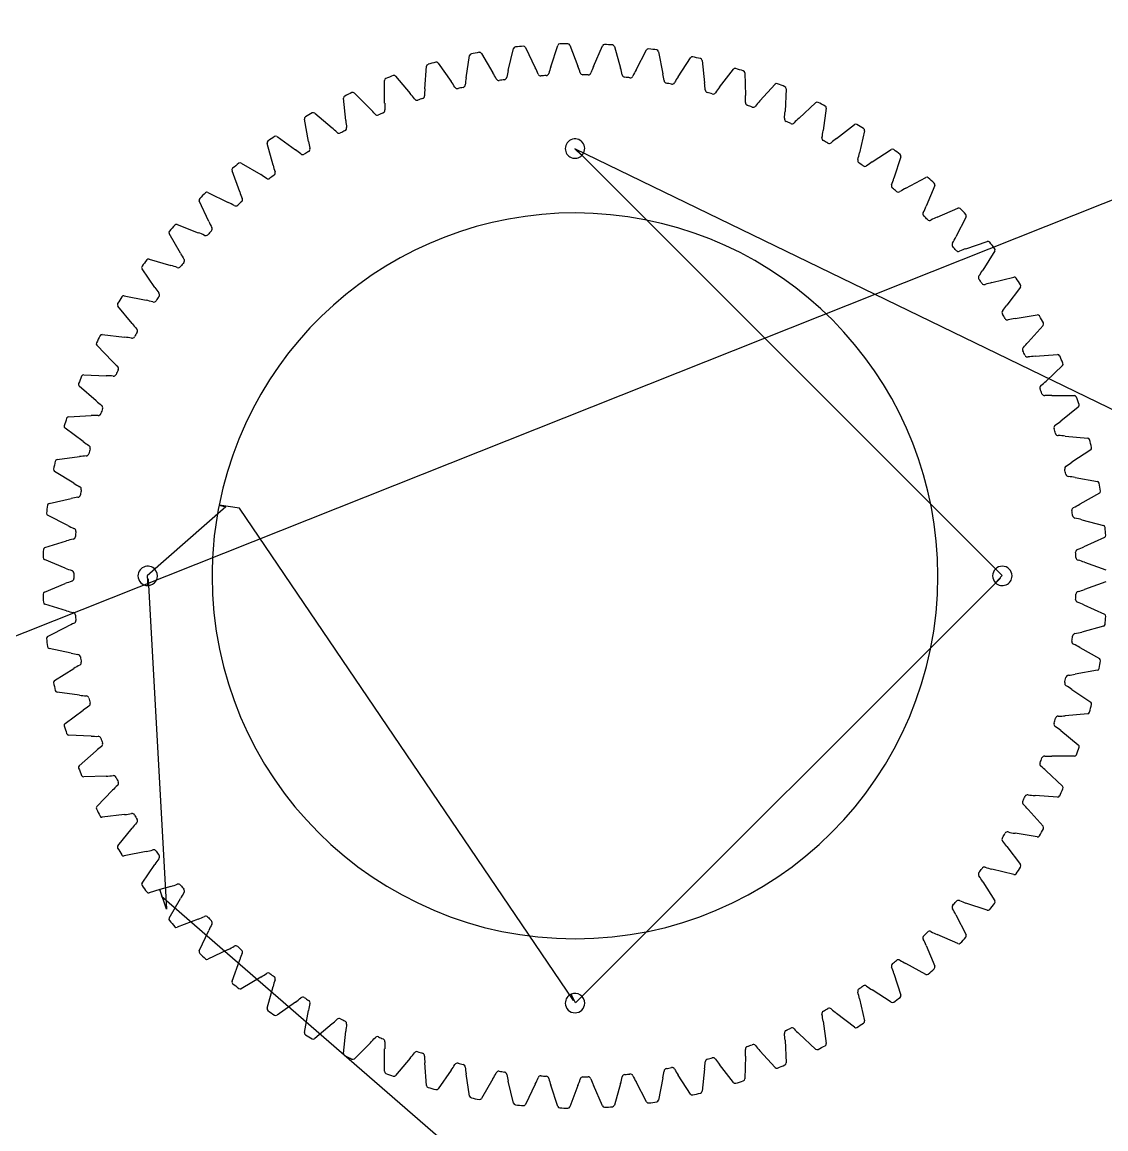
# Model space of a CAD drawing. Header units: inches. Extents: x 0.1 to 47.9, y 0.4 to 46.5.
# Drawn here: x 8 to 15.84, y 8.25 to 16.26 of the extents above; entities that cross this region are included whole.
import ezdxf

# ---------------------------------------------------------------- set-up
doc = ezdxf.new("R2010")
doc.units = ezdxf.units.IN
for name, color, linetype in [('10', 7, 'CONTINUOUS'), ('3', 7, 'CONTINUOUS'), ('9', 7, 'CONTINUOUS')]:
    doc.layers.add(name, color=color, linetype=linetype)

msp = doc.modelspace()

# ---------------------------------------------------------------- linework, layer by layer
at = {"layer": '10', "color": 10, "linetype": 'CONTINUOUS'}
for p, q in [((7.7479, 11.735), (20.0021, 16.606)), ((16.3462, 13.2307), (11.9979, 15.3383)), ((12.0159, 15.3277), (15.0883, 12.2521)), ((9.474, 12.7502), (8.9064, 12.2499)), ((11.9902, 9.1774), (9.5737, 12.7393)), ((8.9116, 12.2296), (9.0463, 9.8392)), ((15.0777, 12.2341), (12.0028, 9.1607)), ((9.0097, 9.9326), (11.9975, 7.3388))]:
    msp.add_line(p, q, dxfattribs=at)
at = {"layer": '3', "color": 3, "linetype": 'CONTINUOUS'}
for p, q in [((11.2129, 15.8519), (11.2378, 16.0133)), ((11.3233, 16.0296), (11.4059, 15.8887)), ((11.517, 15.9052), (11.5554, 16.0639)), ((11.6419, 16.073), (11.7125, 15.9257)), ((11.8246, 15.9327), (11.8761, 16.0877)), ((11.9631, 16.0895), (12.021, 15.9369)), ((12.1334, 15.9345), (12.1977, 16.0846)), ((12.2845, 16.0791), (12.3295, 15.9222)), ((12.4412, 15.9104), (12.5179, 16.0546)), ((12.6039, 16.0419), (12.6356, 15.8817)), ((10.9142, 15.7734), (10.9256, 15.9363)), ((11.0094, 15.9597), (11.1035, 15.8263)), ((12.746, 15.8607), (12.8344, 15.9979)), ((12.9191, 15.9781), (12.9373, 15.8158)), ((10.7024, 15.8638), (10.8074, 15.7387)), ((13.0455, 15.7856), (13.1451, 15.915)), ((13.2278, 15.8881), (13.2324, 15.7249)), ((10.6232, 15.6702), (10.6209, 15.8335)), ((13.3377, 15.6857), (13.4478, 15.8063)), ((13.5279, 15.7726), (13.5188, 15.6096)), ((10.3418, 15.543), (10.3259, 15.7055)), ((10.4046, 15.7426), (10.5196, 15.6267)), ((13.6205, 15.5617), (13.7403, 15.6727)), ((13.8173, 15.6324), (13.7946, 15.4707)), ((10.0721, 15.3927), (10.0426, 15.5533)), ((10.1179, 15.5968), (10.2423, 15.491)), ((13.8919, 15.4145), (14.0206, 15.5151)), ((14.094, 15.4685), (14.0578, 15.3092)), ((9.8159, 15.2204), (9.7731, 15.3779)), ((9.8445, 15.4276), (9.9772, 15.3325)), ((14.1501, 15.2451), (14.2867, 15.3345)), ((9.5862, 15.2361), (9.7264, 15.1524)), ((14.356, 15.2819), (14.3066, 15.1263)), ((9.575, 15.0272), (9.5191, 15.1806)), ((14.3931, 15.0547), (14.5368, 15.1324)), ((14.6014, 15.0742), (14.5392, 14.9232)), ((9.3447, 15.0236), (9.4915, 14.952)), ((9.3511, 14.8145), (9.2826, 14.9628)), ((14.6194, 14.8446), (14.7691, 14.91)), ((14.8286, 14.8466), (14.754, 14.7014)), ((9.122, 14.7917), (9.2742, 14.7326)), ((9.1458, 14.5839), (9.0651, 14.7259)), ((14.8274, 14.6163), (14.9819, 14.669)), ((15.036, 14.6008), (14.9494, 14.4623)), ((8.9194, 14.542), (9.076, 14.4958)), ((8.9605, 14.3369), (8.8683, 14.4716)), ((15.0155, 14.3714), (15.1739, 14.4109)), ((15.222, 14.3385), (15.1242, 14.2078)), ((8.7384, 14.2761), (8.8984, 14.2433)), ((8.7966, 14.0752), (8.6933, 14.2017)), ((15.1824, 14.1117), (15.3436, 14.1378)), ((15.3855, 14.0616), (15.2771, 13.9395)), ((8.5803, 13.9961), (8.7424, 13.9768)), ((8.6551, 13.8007), (8.5416, 13.9182)), ((15.327, 13.8388), (15.4898, 13.8514)), ((15.5252, 13.7719), (15.4069, 13.6593)), ((8.4462, 13.7038), (8.6094, 13.6981)), ((8.537, 13.5154), (8.4142, 13.623)), ((15.4483, 13.5549), (15.6116, 13.5537)), ((15.6402, 13.4716), (15.5129, 13.3693)), ((8.337, 13.4014), (8.5001, 13.4093)), ((8.4433, 13.2212), (8.3118, 13.3181)), ((15.5454, 13.2617), (15.708, 13.247)), ((15.7296, 13.1627), (15.5943, 13.0714)), ((8.2535, 13.0908), (8.4154, 13.1124)), ((8.3745, 12.9202), (8.2354, 13.0057)), ((15.6176, 12.9615), (15.7784, 12.9332)), ((8.1963, 12.7744), (8.3558, 12.8094)), ((15.7929, 12.8474), (15.6504, 12.7678)), ((8.3311, 12.6145), (8.1854, 12.6881)), ((15.6645, 12.6563), (15.8223, 12.6146)), ((8.1657, 12.4542), (8.3217, 12.5025)), ((15.8296, 12.5279), (15.6809, 12.4605)), ((8.3135, 12.3062), (8.1621, 12.3673)), ((15.6856, 12.3483), (15.8395, 12.2935)), ((8.1621, 12.1327), (8.3135, 12.1938)), ((15.8395, 12.2065), (15.6856, 12.1517)), ((8.3217, 11.9975), (8.1657, 12.0458)), ((15.6809, 12.0395), (15.8296, 11.9721)), ((8.1854, 11.8119), (8.3311, 11.8855)), ((15.8223, 11.8854), (15.6645, 11.8437)), ((8.3558, 11.6906), (8.1963, 11.7256)), ((15.6504, 11.7322), (15.7929, 11.6526)), ((8.2354, 11.4943), (8.3745, 11.5798)), ((15.7784, 11.5668), (15.6176, 11.5385)), ((8.4154, 11.3876), (8.2535, 11.4092)), ((15.5943, 11.4286), (15.7296, 11.3373)), ((8.3118, 11.1819), (8.4433, 11.2788)), ((15.708, 11.253), (15.5454, 11.2383)), ((15.5129, 11.1307), (15.6402, 11.0284)), ((8.5001, 11.0907), (8.337, 11.0986)), ((8.4142, 10.877), (8.537, 10.9846)), ((15.6116, 10.9463), (15.4483, 10.9451)), ((15.4069, 10.8407), (15.5252, 10.7281)), ((8.6094, 10.8019), (8.4462, 10.7962)), ((8.5416, 10.5818), (8.6551, 10.6993)), ((15.4898, 10.6486), (15.327, 10.6612)), ((8.7424, 10.5232), (8.5803, 10.5039)), ((15.2771, 10.5605), (15.3855, 10.4384)), ((8.6933, 10.2983), (8.7966, 10.4248)), ((15.3436, 10.3622), (15.1824, 10.3883)), ((8.8984, 10.2567), (8.7384, 10.2239)), ((15.1242, 10.2922), (15.222, 10.1615)), ((8.8683, 10.0284), (8.9605, 10.1631)), ((15.1739, 10.0891), (15.0155, 10.1286)), ((14.9494, 10.0377), (15.036, 9.8992)), ((8.9977, 9.9811), (8.9194, 9.958)), ((9.076, 10.0042), (8.9977, 9.9811)), ((9.0651, 9.7741), (9.1458, 9.9161)), ((14.9819, 9.831), (14.8274, 9.8837)), ((9.2742, 9.7674), (9.122, 9.7083)), ((14.754, 9.7986), (14.8286, 9.6534)), ((9.2826, 9.5372), (9.3511, 9.6855)), ((14.7691, 9.59), (14.6194, 9.6554)), ((9.4915, 9.548), (9.3447, 9.4764)), ((14.5392, 9.5768), (14.6014, 9.4258)), ((9.5191, 9.3194), (9.575, 9.4728)), ((14.3066, 9.3737), (14.356, 9.2181)), ((14.5368, 9.3676), (14.3931, 9.4453)), ((9.7264, 9.3476), (9.5862, 9.2639)), ((9.7731, 9.1221), (9.8159, 9.2796)), ((14.2867, 9.1655), (14.1501, 9.2549)), ((9.9772, 9.1675), (9.8445, 9.0724)), ((14.0578, 9.1908), (14.094, 9.0315)), ((10.0426, 8.9467), (10.0721, 9.1073)), ((14.0206, 8.9849), (13.8919, 9.0855)), ((10.2423, 9.009), (10.1179, 8.9032)), ((13.7946, 9.0293), (13.8173, 8.8676)), ((10.3259, 8.7945), (10.3418, 8.957)), ((13.5188, 8.8904), (13.5279, 8.7274)), ((13.7403, 8.8273), (13.6205, 8.9383)), ((10.5196, 8.8733), (10.4046, 8.7574)), ((10.6209, 8.6665), (10.6232, 8.8298)), ((13.4478, 8.6937), (13.3377, 8.8143)), ((10.8074, 8.7613), (10.7024, 8.6362)), ((10.9256, 8.5637), (10.9142, 8.7266)), ((13.2324, 8.7751), (13.2278, 8.6119)), ((11.1035, 8.6737), (11.0094, 8.5403)), ((11.2378, 8.4867), (11.2129, 8.6481)), ((12.9373, 8.6842), (12.9191, 8.5219)), ((13.1451, 8.585), (13.0455, 8.7144)), ((11.4059, 8.6113), (11.3233, 8.4704)), ((11.5554, 8.4361), (11.517, 8.5948)), ((11.7125, 8.5743), (11.6419, 8.427)), ((11.8761, 8.4123), (11.8246, 8.5673)), ((12.3295, 8.5778), (12.2845, 8.4209)), ((12.5179, 8.4454), (12.4412, 8.5896)), ((12.6356, 8.6183), (12.6039, 8.4581)), ((12.8344, 8.5021), (12.746, 8.6393)), ((12.021, 8.5631), (11.9631, 8.4105)), ((12.1977, 8.4154), (12.1334, 8.5655))]:
    msp.add_line(p, q, dxfattribs=at)
for centre, radius, start, end in [((11.891, 16.0827), 0.0157, 91.6288, 161.5991), ((12, 12.25), 3.85, 90.7712, 91.6288), ((11.9484, 16.0839), 0.0157, 20.8009, 90.7712), ((12.2121, 16.0784), 0.0157, 86.8288, 156.7991), ((12, 12.25), 3.85, 85.9712, 86.8288), ((11.2534, 16.0109), 0.0157, 101.2288, 171.1991), ((12, 12.25), 3.85, 100.3712, 101.2288), ((11.3097, 16.0216), 0.0157, 30.4009, 100.3712), ((11.5707, 16.0602), 0.0157, 96.4288, 166.3991), ((12, 12.25), 3.85, 95.5712, 96.4288), ((11.6278, 16.0662), 0.0157, 25.6009, 95.5712), ((12.2694, 16.0748), 0.0157, 16.0009, 85.9712), ((12.5317, 16.0472), 0.0157, 82.0288, 151.9991), ((12, 12.25), 3.85, 81.1712, 82.0288), ((12.5885, 16.0389), 0.0157, 11.2009, 81.1712), ((10.9413, 15.9352), 0.0157, 106.0288, 175.9991), ((12, 12.25), 3.85, 105.1712, 106.0288), ((10.9966, 15.9507), 0.0157, 35.2009, 105.1712), ((12.2077, 15.7913), 0.4084, 159.74237, 166.73594), ((11.6442, 15.7795), 0.4084, 15.66406, 22.65763), ((12.5033, 15.7615), 0.4084, 154.94237, 161.93594), ((12.8476, 15.9894), 0.0157, 77.2288, 147.1991), ((12, 12.25), 3.85, 76.3712, 77.2288), ((12.9035, 15.9763), 0.0157, 6.4009, 76.3712), ((12, 12.25), 3.85, 109.9712, 110.8288), ((10.6904, 15.8537), 0.0157, 40.0009, 109.9712), ((11.6142, 15.7764), 0.4084, 169.34237, 176.33594), ((11.0605, 15.6708), 0.4084, 25.26406, 32.25763), ((11.486, 15.8595), 0.0209, 278.10397, 351.53594), ((11.9107, 15.7963), 0.4084, 164.54237, 171.53594), ((11.3501, 15.7374), 0.4084, 20.46406, 27.45763), ((11.7523, 15.8875), 0.0209, 200.46406, 273.89603), ((12, 12.25), 3.625, 93.30397, 93.89603), ((11.7899, 15.8898), 0.0209, 273.30397, 346.73594), ((12.0575, 15.8954), 0.0209, 195.66406, 269.09603), ((12, 12.25), 3.625, 88.50397, 89.09603), ((12.0952, 15.8947), 0.0209, 268.50397, 341.93594), ((11.9407, 15.7969), 0.4084, 10.86406, 17.85763), ((12.3624, 15.8778), 0.0209, 190.86406, 264.29603), ((12, 12.25), 3.625, 83.70397, 84.29603), ((12.3998, 15.8739), 0.0209, 263.70397, 337.13594), ((12.7954, 15.7071), 0.4084, 150.14237, 157.13594), ((12.2378, 15.7895), 0.4084, 6.06406, 13.05763), ((13.0819, 15.6284), 0.4084, 145.34237, 152.33594), ((13.1575, 15.9054), 0.0157, 72.4288, 142.3991), ((12, 12.25), 3.85, 71.5712, 72.4288), ((13.2121, 15.8877), 0.0157, 1.6009, 71.5712), ((10.6366, 15.8337), 0.0157, 110.8288, 180.7991), ((11.3205, 15.7317), 0.4084, 174.14237, 181.13594), ((10.7776, 15.5802), 0.4084, 30.06406, 37.05763), ((11.1491, 15.7952), 0.0209, 210.06406, 283.49603), ((12, 12.25), 3.625, 102.90397, 103.49603), ((11.1858, 15.8038), 0.0209, 282.90397, 356.33594), ((11.4488, 15.854), 0.0209, 205.26406, 278.69603), ((12, 12.25), 3.625, 98.10397, 98.69603), ((12.6647, 15.8348), 0.0209, 186.06406, 259.49603), ((12, 12.25), 3.625, 78.90397, 79.49603), ((12.7017, 15.8277), 0.0209, 258.90397, 332.33594), ((12.5331, 15.7571), 0.4084, 1.26406, 8.25763), ((13.3608, 15.526), 0.4084, 140.54237, 147.53594), ((13.4594, 15.7957), 0.0157, 67.6288, 137.5991), ((12, 12.25), 3.85, 66.7712, 67.6288), ((13.5123, 15.7735), 0.0157, 356.8009, 66.7712), ((10.3415, 15.7071), 0.0157, 115.6288, 185.5991), ((12, 12.25), 3.85, 114.7712, 115.6288), ((10.3934, 15.7315), 0.0157, 44.8009, 114.7712), ((10.5032, 15.4662), 0.4084, 34.86406, 41.85763), ((10.8555, 15.7116), 0.0209, 214.86406, 288.29603), ((12, 12.25), 3.625, 107.70397, 108.29603), ((10.8913, 15.7232), 0.0209, 287.70397, 1.13594), ((12.9623, 15.7666), 0.0209, 181.26406, 254.69603), ((12, 12.25), 3.625, 74.10397, 74.69603), ((12.9986, 15.7565), 0.0209, 254.10397, 327.53594), ((12.8247, 15.7002), 0.4084, 356.46406, 3.45763), ((10.2393, 15.3297), 0.4084, 39.66406, 46.65763), ((10.6045, 15.6183), 0.0209, 292.50397, 5.93594), ((11.0316, 15.6627), 0.4084, 178.94237, 185.93594), ((13.2532, 15.6738), 0.0209, 176.46406, 249.89603), ((12, 12.25), 3.625, 69.30397, 69.89603), ((13.2885, 15.6606), 0.0209, 249.30397, 322.73594), ((13.6302, 15.4007), 0.4084, 135.74237, 142.73594), ((13.7509, 15.6612), 0.0157, 62.8288, 132.7991), ((12, 12.25), 3.85, 61.9712, 62.8288), ((13.8018, 15.6346), 0.0157, 352.0009, 61.9712), ((10.0581, 15.5562), 0.0157, 120.4288, 190.3991), ((12, 12.25), 3.85, 119.5712, 120.4288), ((10.1078, 15.5848), 0.0157, 49.6009, 119.5712), ((10.7494, 15.5697), 0.4084, 183.74237, 190.73594), ((10.5698, 15.6037), 0.0209, 219.66406, 293.09603), ((12, 12.25), 3.625, 112.50397, 113.09603), ((13.5353, 15.5569), 0.0209, 171.66406, 245.09603), ((13.1105, 15.6191), 0.4084, 351.66406, 358.65763), ((12, 12.25), 3.625, 64.50397, 65.09603), ((13.8881, 15.2532), 0.4084, 130.94237, 137.93594), ((9.9878, 15.1715), 0.4084, 44.46406, 51.45763), ((10.2942, 15.4722), 0.0209, 224.46406, 297.89603), ((12, 12.25), 3.625, 117.30397, 117.89603), ((10.3276, 15.4897), 0.0209, 297.30397, 10.73594), ((13.5694, 15.5408), 0.0209, 244.50397, 317.93594), ((13.3885, 15.5144), 0.4084, 346.86406, 353.85763), ((14.0302, 15.5027), 0.0157, 58.0288, 127.9991), ((12, 12.25), 3.85, 57.1712, 58.0288), ((14.0787, 15.4719), 0.0157, 347.2009, 57.1712), ((9.7882, 15.3821), 0.0157, 125.2288, 195.1991), ((12, 12.25), 3.85, 124.3712, 125.2288), ((9.8353, 15.4148), 0.0157, 54.4009, 124.3712), ((10.476, 15.4534), 0.4084, 188.54237, 195.53594), ((12, 15.3406), 0.0703, 30, 180), ((12, 15.3406), 0.0703, 315, 30), ((13.8066, 15.4168), 0.0209, 166.86406, 240.29603), ((12, 12.25), 3.625, 59.70397, 60.29603), ((13.8392, 15.398), 0.0209, 239.70397, 313.13594), ((14.1328, 15.0847), 0.4084, 126.14237, 133.13594), ((9.7504, 14.9929), 0.4084, 49.26406, 56.25763), ((10.0306, 15.3182), 0.0209, 229.26406, 302.69603), ((12, 12.25), 3.625, 122.10397, 122.69603), ((10.0624, 15.3384), 0.0209, 302.10397, 15.53594), ((12, 15.3406), 0.0703, 180, 315), ((13.6568, 15.3867), 0.4084, 342.06406, 349.05763), ((14.2953, 15.3214), 0.0157, 53.2288, 123.1991), ((12, 12.25), 3.85, 52.3712, 53.2288), ((14.341, 15.2867), 0.0157, 342.4009, 52.3712), ((12, 12.25), 3.85, 129.1712, 130.0288), ((9.5781, 15.2226), 0.0157, 59.2009, 129.1712), ((10.2133, 15.3146), 0.4084, 193.34237, 200.33594), ((14.0653, 15.2545), 0.0209, 162.06406, 235.49603), ((12, 12.25), 3.625, 54.90397, 55.49603), ((14.0962, 15.233), 0.0209, 234.90397, 308.33594), ((14.3625, 14.8963), 0.4084, 121.34237, 128.33594), ((9.5339, 15.186), 0.0157, 130.0288, 199.9991), ((9.5288, 14.795), 0.4084, 54.06406, 61.05763), ((12, 12.25), 3.625, 126.90397, 127.49603), ((9.8107, 15.1654), 0.0209, 306.90397, 20.33594), ((14.5442, 15.1186), 0.0157, 48.4288, 118.3991), ((9.7807, 15.1426), 0.0209, 234.06406, 307.49603), ((14.3094, 15.0712), 0.0209, 157.26406, 230.69603), ((13.9135, 15.2371), 0.4084, 337.26406, 344.25763), ((12, 12.25), 3.625, 50.10397, 50.69603), ((14.5756, 14.6893), 0.4084, 116.54237, 123.53594), ((12, 12.25), 3.85, 47.5712, 48.4288), ((14.5869, 15.0802), 0.0157, 337.6009, 47.5712), ((9.2969, 14.9693), 0.0157, 134.8288, 204.7991), ((12, 12.25), 3.85, 133.9712, 134.8288), ((9.3379, 15.0095), 0.0157, 64.0009, 133.9712), ((9.9631, 15.1544), 0.4084, 198.14237, 205.13594), ((9.5744, 14.972), 0.0209, 311.70397, 25.13594), ((14.3385, 15.0472), 0.0209, 230.10397, 303.53594), ((9.3245, 14.5793), 0.4084, 58.86406, 65.85763), ((9.5465, 14.9468), 0.0209, 238.86406, 312.29603), ((12, 12.25), 3.625, 131.70397, 132.29603), ((14.1567, 15.0665), 0.4084, 332.46406, 339.45763), ((14.7754, 14.8956), 0.0157, 43.6288, 113.5991), ((12, 12.25), 3.85, 42.7712, 43.6288), ((9.7272, 14.9737), 0.4084, 202.94237, 209.93594), ((12, 12.25), 2.625, 360, 168.75), ((14.5374, 14.868), 0.0209, 152.46406, 225.89603), ((12, 12.25), 3.625, 45.30397, 45.89603), ((14.5643, 14.8417), 0.0209, 225.30397, 298.73594), ((14.7707, 14.4652), 0.4084, 111.74237, 118.73594), ((14.8146, 14.8538), 0.0157, 332.8009, 42.7712), ((9.0788, 14.7336), 0.0157, 139.6288, 209.5991), ((12, 12.25), 3.85, 138.7712, 139.6288), ((9.1163, 14.7771), 0.0157, 68.8009, 138.7712), ((9.1389, 14.3473), 0.4084, 63.66406, 70.65763), ((12, 12.25), 3.625, 136.50397, 137.09603), ((9.3552, 14.7595), 0.0209, 316.50397, 29.93594), ((9.3294, 14.732), 0.0209, 243.66406, 317.09603), ((14.7476, 14.6465), 0.0209, 147.66406, 221.09603), ((14.3848, 14.8762), 0.4084, 327.66406, 334.65763), ((14.987, 14.6541), 0.0157, 38.8288, 108.7991), ((12, 12.25), 3.85, 37.9712, 38.8288), ((9.5073, 14.774), 0.4084, 207.74237, 214.73594), ((12, 12.25), 3.625, 40.50397, 41.09603), ((14.7722, 14.618), 0.0209, 220.50397, 293.93594), ((14.9464, 14.2256), 0.4084, 106.94237, 113.93594), ((15.0226, 14.6091), 0.0157, 328.0009, 37.9712), ((12, 12.25), 3.85, 143.5712, 144.4288), ((8.9149, 14.5269), 0.0157, 73.6009, 143.5712), ((8.9735, 14.1005), 0.4084, 68.46406, 75.45763), ((12, 12.25), 3.625, 141.30397, 141.89603), ((9.1545, 14.5294), 0.0209, 321.30397, 34.73594), ((8.8812, 14.4805), 0.0157, 144.4288, 214.3991), ((9.1311, 14.4998), 0.0209, 248.46406, 321.89603), ((14.9385, 14.4082), 0.0209, 142.86406, 216.29603), ((14.5962, 14.6674), 0.4084, 322.86406, 329.85763), ((15.1777, 14.3957), 0.0157, 34.0288, 103.9991), ((9.3048, 14.5566), 0.4084, 212.54237, 219.53594), ((12, 12.25), 3.625, 35.70397, 36.29603), ((14.9606, 14.3777), 0.0209, 215.70397, 289.13594), ((15.1014, 13.9721), 0.4084, 102.14237, 109.13594), ((12, 12.25), 3.85, 33.1712, 34.0288), ((15.2095, 14.3479), 0.0157, 323.2009, 33.1712), ((12, 12.25), 3.85, 148.3712, 149.2288), ((8.7352, 14.2608), 0.0157, 78.4009, 148.3712), ((12, 12.25), 3.625, 146.10397, 146.69603), ((8.9737, 14.2833), 0.0209, 326.10397, 39.53594), ((8.7055, 14.2117), 0.0157, 149.2288, 219.1991), ((8.8292, 13.8408), 0.4084, 73.26406, 80.25763), ((8.9529, 14.2519), 0.0209, 253.26406, 326.69603), ((14.7894, 14.4417), 0.4084, 318.06406, 325.05763), ((15.1088, 14.1548), 0.0209, 138.06406, 211.49603), ((12, 12.25), 3.625, 30.90397, 31.49603), ((15.1283, 14.1225), 0.0209, 210.90397, 284.33594), ((15.2346, 13.7066), 0.4084, 97.34237, 104.33594), ((15.3461, 14.1223), 0.0157, 29.2288, 99.1991), ((12, 12.25), 3.85, 28.3712, 29.2288), ((9.1213, 14.3229), 0.4084, 217.34237, 224.33594), ((12, 12.25), 3.625, 150.90397, 151.49603), ((8.8142, 14.0229), 0.0209, 330.90397, 44.33594), ((15.3737, 14.072), 0.0157, 318.4009, 28.3712), ((8.5529, 13.9291), 0.0157, 154.0288, 223.9991), ((12, 12.25), 3.85, 153.1712, 154.0288), ((8.5784, 13.9805), 0.0157, 83.2009, 153.1712), ((8.7073, 13.5699), 0.4084, 78.06406, 85.05763), ((8.796, 13.9899), 0.0209, 258.06406, 331.49603), ((14.963, 14.2006), 0.4084, 313.26406, 320.25763), ((15.2573, 13.8879), 0.0209, 133.26406, 206.69603), ((12, 12.25), 3.625, 26.10397, 26.69603), ((15.491, 13.8357), 0.0157, 24.4288, 94.3991), ((8.9579, 14.0748), 0.4084, 222.14237, 229.13594), ((15.274, 13.8542), 0.0209, 206.10397, 279.53594), ((15.3451, 13.4308), 0.4084, 92.54237, 99.53594), ((12, 12.25), 3.85, 23.5712, 24.4288), ((15.5144, 13.7833), 0.0157, 313.6009, 23.5712), ((12, 12.25), 3.85, 157.9712, 158.8288), ((8.4456, 13.6881), 0.0157, 88.0009, 157.9712), ((8.6084, 13.2897), 0.4084, 82.86406, 89.85763), ((8.6617, 13.7157), 0.0209, 262.86406, 336.29603), ((12, 12.25), 3.625, 155.70397, 156.29603), ((8.677, 13.7501), 0.0209, 335.70397, 49.13594), ((8.4245, 13.6348), 0.0157, 158.8288, 228.7991), ((15.3829, 13.6096), 0.0209, 128.46406, 201.89603), ((15.1158, 13.9458), 0.4084, 308.46406, 315.45763), ((12, 12.25), 3.625, 21.30397, 21.89603), ((15.3968, 13.5746), 0.0209, 201.30397, 274.73594), ((15.4322, 13.1468), 0.4084, 87.74237, 94.73594), ((15.6115, 13.538), 0.0157, 19.6288, 89.5991), ((12, 12.25), 3.85, 18.7712, 19.6288), ((8.8159, 13.8138), 0.4084, 226.94237, 233.93594), ((12, 12.25), 3.625, 160.50397, 161.09603), ((8.5631, 13.4668), 0.0209, 340.50397, 53.93594), ((15.6304, 13.4838), 0.0157, 308.8009, 18.7712), ((12, 12.25), 3.85, 162.7712, 163.6288), ((8.3378, 13.3857), 0.0157, 92.8009, 162.7712), ((8.5333, 13.0023), 0.4084, 87.66406, 94.65763), ((8.5507, 13.4312), 0.0209, 267.66406, 341.09603), ((15.2468, 13.6791), 0.4084, 303.66406, 310.65763), ((8.3212, 13.3307), 0.0157, 163.6288, 233.5991), ((15.4848, 13.3218), 0.0209, 123.66406, 197.09603), ((12, 12.25), 3.625, 16.50397, 17.09603), ((8.6962, 13.5419), 0.4084, 231.74237, 238.73594), ((15.4957, 13.2857), 0.0209, 196.50397, 269.93594), ((15.4952, 12.8564), 0.4084, 82.94237, 89.93594), ((15.7066, 13.2313), 0.0157, 14.8288, 84.7991), ((12, 12.25), 3.85, 13.9712, 14.8288), ((8.464, 13.1384), 0.0209, 272.46406, 345.89603), ((8.4734, 13.1749), 0.0209, 345.30397, 58.73594), ((12, 12.25), 3.625, 165.30397, 165.89603), ((15.7209, 13.1757), 0.0157, 304.0009, 13.9712), ((12, 12.25), 3.85, 167.5712, 168.4288), ((8.2556, 13.0752), 0.0157, 97.6009, 167.5712), ((8.4825, 12.7095), 0.4084, 92.46406, 99.45763), ((15.355, 13.4024), 0.4084, 298.86406, 305.85763), ((8.2436, 13.0191), 0.0157, 168.4288, 238.3991), ((15.5623, 13.0264), 0.0209, 118.86406, 192.29603), ((12, 12.25), 3.625, 11.70397, 12.29603), ((15.5701, 12.9896), 0.0209, 191.70397, 265.13594), ((8.5997, 13.2609), 0.4084, 236.54237, 243.53594), ((8.4083, 12.8766), 0.0209, 350.10397, 63.53594), ((15.5337, 12.5618), 0.4084, 78.14237, 85.13594), ((15.7757, 12.9177), 0.0157, 10.0288, 79.9991), ((12, 12.25), 3.85, 9.1712, 10.0288), ((8.4563, 12.4136), 0.4084, 97.26406, 104.25763), ((8.4021, 12.8394), 0.0209, 277.26406, 350.69603), ((12, 12.25), 3.625, 170.10397, 170.69603), ((15.7853, 12.8611), 0.0157, 299.2009, 9.1712), ((12, 12.25), 3.85, 172.3712, 173.2288), ((8.1996, 12.759), 0.0157, 102.4009, 172.3712), ((12, 12.25), 2.625, 168.75, 180), ((15.6147, 12.7256), 0.0209, 114.06406, 187.49603), ((15.4397, 13.1176), 0.4084, 294.06406, 301.05763), ((8.1925, 12.7021), 0.0157, 173.2288, 243.1991), ((12, 12.25), 3.625, 6.90397, 7.49603), ((15.6195, 12.6883), 0.0209, 186.90397, 260.33594), ((15.5474, 12.265), 0.4084, 73.34237, 80.33594), ((8.527, 12.9728), 0.4084, 241.34237, 248.33594), ((8.3685, 12.5738), 0.0209, 354.90397, 68.33594), ((12, 12.25), 3.625, 174.90397, 175.49603), ((15.8183, 12.5994), 0.0157, 5.2288, 75.1991), ((12, 12.25), 3.85, 4.3712, 5.2288), ((8.4551, 12.1165), 0.4084, 102.06406, 109.05763), ((8.3654, 12.5363), 0.0209, 282.06406, 355.49603), ((15.8231, 12.5422), 0.0157, 294.4009, 4.3712), ((12, 12.25), 3.85, 177.1712, 178.0288), ((8.1704, 12.4392), 0.0157, 107.2009, 177.1712), ((15.6419, 12.4215), 0.0209, 109.26406, 182.69603), ((12, 12.25), 3.625, 2.10397, 2.69603), ((15.5002, 12.8268), 0.4084, 289.26406, 296.25763), ((8.168, 12.3819), 0.0157, 178.0288, 247.9991), ((15.6434, 12.3839), 0.0209, 182.10397, 255.53594), ((15.5362, 11.9681), 0.4084, 68.54237, 75.53594), ((8.4787, 12.6797), 0.4084, 246.14237, 253.13594), ((8.3541, 12.2688), 0.0209, 359.70397, 73.13594), ((12, 12.25), 3.625, 179.70397, 180.29603), ((8.9094, 12.25), 0.0703, 30, 180), ((8.9094, 12.25), 0.0703, 180, 270), ((8.9094, 12.25), 0.0703, 270, 30), ((12, 12.25), 2.625, 180, 360), ((15.0906, 12.25), 0.0703, 360, 180), ((15.0906, 12.25), 0.0703, 180, 225), ((15.0906, 12.25), 0.0703, 225, 0), ((8.4787, 11.8203), 0.4084, 106.86406, 113.85763), ((8.3541, 12.2312), 0.0209, 286.86406, 0.29603), ((8.168, 12.1181), 0.0157, 112.0009, 181.9712), ((12, 12.25), 3.85, 181.9712, 182.8288), ((12, 12.25), 3.625, 357.30397, 357.89603), ((15.6434, 12.1161), 0.0209, 104.46406, 177.89603), ((15.5362, 12.5319), 0.4084, 284.46406, 291.45763), ((8.1704, 12.0608), 0.0157, 182.8288, 252.7991), ((15.6419, 12.0785), 0.0209, 177.30397, 250.73594), ((15.5002, 11.6732), 0.4084, 63.74237, 70.73594), ((8.4551, 12.3835), 0.4084, 250.94237, 257.93594), ((8.3654, 11.9637), 0.0209, 4.50397, 77.93594), ((12, 12.25), 3.625, 184.50397, 185.09603), ((15.8231, 11.9578), 0.0157, 355.6288, 65.5991), ((12, 12.25), 3.85, 354.7712, 355.6288), ((8.527, 11.5272), 0.4084, 111.66406, 118.65763), ((8.3685, 11.9262), 0.0209, 291.66406, 5.09603), ((15.8183, 11.9006), 0.0157, 284.8009, 354.7712), ((8.1925, 11.7979), 0.0157, 116.8009, 186.7712), ((12, 12.25), 3.85, 186.7712, 187.6288), ((15.6147, 11.7744), 0.0209, 172.50397, 245.93594), ((12, 12.25), 3.625, 352.50397, 353.09603), ((15.6195, 11.8117), 0.0209, 99.66406, 173.09603), ((15.5474, 12.235), 0.4084, 279.66406, 286.65763), ((8.1996, 11.741), 0.0157, 187.6288, 257.5991), ((8.4563, 12.0864), 0.4084, 255.74237, 262.73594), ((15.4397, 11.3824), 0.4084, 58.94237, 65.93594), ((8.4021, 11.6606), 0.0209, 9.30397, 82.73594), ((8.4083, 11.6234), 0.0209, 296.46406, 9.89603), ((12, 12.25), 3.625, 189.30397, 189.89603), ((12, 12.25), 3.85, 349.9712, 350.8288), ((15.7853, 11.6389), 0.0157, 350.8288, 60.7991), ((8.5997, 11.2391), 0.4084, 116.46406, 123.45763), ((15.5701, 11.5104), 0.0209, 94.86406, 168.29603), ((15.5337, 11.9382), 0.4084, 274.86406, 281.85763), ((15.7757, 11.5823), 0.0157, 280.0009, 349.9712), ((8.2436, 11.4809), 0.0157, 121.6009, 191.5712), ((12, 12.25), 3.85, 191.5712, 192.4288), ((15.5623, 11.4736), 0.0209, 167.70397, 241.13594), ((12, 12.25), 3.625, 347.70397, 348.29603), ((15.355, 11.0976), 0.4084, 54.14237, 61.13594), ((8.2556, 11.4248), 0.0157, 192.4288, 262.3991), ((8.4825, 11.7905), 0.4084, 260.54237, 267.53594), ((8.464, 11.3616), 0.0209, 14.10397, 87.53594), ((8.6962, 10.9581), 0.4084, 121.26406, 128.25763), ((8.4734, 11.3251), 0.0209, 301.26406, 14.69603), ((12, 12.25), 3.625, 194.10397, 194.69603), ((12, 12.25), 3.85, 345.1712, 346.0288), ((15.7209, 11.3243), 0.0157, 346.0288, 55.9991), ((12, 12.25), 3.625, 342.90397, 343.49603), ((15.4957, 11.2143), 0.0209, 90.06406, 163.49603), ((15.4952, 11.6436), 0.4084, 270.06406, 277.05763), ((15.7066, 11.2687), 0.0157, 275.2009, 345.1712), ((8.3212, 11.1693), 0.0157, 126.4009, 196.3712), ((12, 12.25), 3.85, 196.3712, 197.2288), ((15.4848, 11.1782), 0.0209, 162.90397, 236.33594), ((15.2468, 10.8209), 0.4084, 49.34237, 56.33594), ((8.3378, 11.1143), 0.0157, 197.2288, 267.1991), ((8.5333, 11.4977), 0.4084, 265.34237, 272.33594), ((8.5507, 11.0688), 0.0209, 18.90397, 92.33594), ((12, 12.25), 3.625, 198.90397, 199.49603), ((8.8159, 10.6862), 0.4084, 126.06406, 133.05763), ((8.5631, 11.0332), 0.0209, 306.06406, 19.49603), ((12, 12.25), 3.85, 340.3712, 341.2288), ((15.6304, 11.0162), 0.0157, 341.2288, 51.1991), ((15.3829, 10.8904), 0.0209, 158.10397, 231.53594), ((12, 12.25), 3.625, 338.10397, 338.69603), ((15.3968, 10.9254), 0.0209, 85.26406, 158.69603), ((15.4322, 11.3532), 0.4084, 265.26406, 272.25763), ((15.6115, 10.962), 0.0157, 270.4009, 340.3712), ((8.4245, 10.8652), 0.0157, 131.2009, 201.1712), ((12, 12.25), 3.85, 201.1712, 202.0288), ((15.1158, 10.5542), 0.4084, 44.54237, 51.53594), ((8.4456, 10.8119), 0.0157, 202.0288, 271.9991), ((8.6084, 11.2103), 0.4084, 270.14237, 277.13594), ((8.9579, 10.4252), 0.4084, 130.86406, 137.85763), ((8.6617, 10.7843), 0.0209, 23.70397, 97.13594), ((12, 12.25), 3.625, 203.70397, 204.29603), ((8.677, 10.7499), 0.0209, 310.86406, 24.29603), ((15.5144, 10.7167), 0.0157, 336.4288, 46.3991), ((12, 12.25), 3.625, 333.30397, 333.89603), ((15.274, 10.6458), 0.0209, 80.46406, 153.89603), ((15.3451, 11.0692), 0.4084, 260.46406, 267.45763), ((15.491, 10.6643), 0.0157, 265.6009, 335.5712), ((12, 12.25), 3.85, 335.5712, 336.4288), ((8.5529, 10.5709), 0.0157, 136.0009, 205.9712), ((15.2573, 10.6121), 0.0209, 153.30397, 226.73594), ((14.963, 10.2994), 0.4084, 39.74237, 46.73594), ((12, 12.25), 3.85, 205.9712, 206.8288), ((8.5784, 10.5195), 0.0157, 206.8288, 276.7991), ((8.7073, 10.9301), 0.4084, 274.94237, 281.93594), ((8.796, 10.5101), 0.0209, 28.50397, 101.93594), ((12, 12.25), 3.625, 208.50397, 209.09603), ((8.8142, 10.4771), 0.0209, 315.66406, 29.09603), ((9.1213, 10.1771), 0.4084, 135.66406, 142.65763), ((12, 12.25), 3.85, 330.7712, 331.6288), ((15.3737, 10.428), 0.0157, 331.6288, 41.5991), ((15.1088, 10.3452), 0.0209, 148.50397, 221.93594), ((12, 12.25), 3.625, 328.50397, 329.09603), ((14.7894, 10.0583), 0.4084, 34.94237, 41.93594), ((15.1283, 10.3775), 0.0209, 75.66406, 149.09603), ((15.2346, 10.7934), 0.4084, 255.66406, 262.65763), ((15.3461, 10.3777), 0.0157, 260.8009, 330.7712), ((8.7055, 10.2883), 0.0157, 140.8009, 210.7712), ((12, 12.25), 3.85, 210.7712, 211.6288), ((8.8292, 10.6592), 0.4084, 279.74237, 286.73594), ((8.9529, 10.2481), 0.0209, 33.30397, 106.73594), ((12, 12.25), 3.625, 213.30397, 213.89603), ((8.7352, 10.2392), 0.0157, 211.6288, 281.5991), ((9.3048, 9.9434), 0.4084, 140.46406, 147.45763), ((8.9737, 10.2167), 0.0209, 320.46406, 33.89603), ((14.9385, 10.0918), 0.0209, 143.70397, 217.13594), ((12, 12.25), 3.625, 323.70397, 324.29603), ((14.9606, 10.1223), 0.0209, 70.86406, 144.29603), ((15.1014, 10.5279), 0.4084, 250.86406, 257.85763), ((15.1777, 10.1043), 0.0157, 256.0009, 325.9712), ((12, 12.25), 3.85, 325.9712, 326.8288), ((15.2095, 10.1521), 0.0157, 326.8288, 36.7991), ((8.8812, 10.0195), 0.0157, 145.6009, 215.5712), ((12, 12.25), 3.85, 215.5712, 216.4288), ((8.9735, 10.3995), 0.4084, 284.54237, 291.53594), ((9.1311, 10.0002), 0.0209, 38.10397, 111.53594), ((12, 12.25), 3.625, 218.10397, 218.69603), ((14.5962, 9.8326), 0.4084, 30.14237, 37.13594), ((8.9149, 9.9731), 0.0157, 216.4288, 286.3991), ((9.5073, 9.726), 0.4084, 145.26406, 152.25763), ((9.1545, 9.9706), 0.0209, 325.26406, 38.69603), ((14.7476, 9.8535), 0.0209, 138.90397, 212.33594), ((12, 12.25), 3.625, 318.90397, 319.49603), ((14.7722, 9.882), 0.0209, 66.06406, 139.49603), ((14.9464, 10.2744), 0.4084, 246.06406, 253.05763), ((12, 12.25), 3.85, 321.1712, 322.0288), ((15.0226, 9.8909), 0.0157, 322.0288, 31.9991), ((9.0788, 9.7664), 0.0157, 150.4009, 220.3712), ((9.1389, 10.1527), 0.4084, 289.34237, 296.33594), ((9.3294, 9.768), 0.0209, 42.90397, 116.33594), ((12, 12.25), 3.625, 222.90397, 223.49603), ((14.3848, 9.6238), 0.4084, 25.34237, 32.33594), ((14.987, 9.8459), 0.0157, 251.2009, 321.1712), ((12, 12.25), 3.85, 220.3712, 221.2288), ((9.1163, 9.7229), 0.0157, 221.2288, 291.1991), ((9.7272, 9.5263), 0.4084, 150.06406, 157.05763), ((9.3552, 9.7405), 0.0209, 330.06406, 43.49603), ((14.5374, 9.632), 0.0209, 134.10397, 207.53594), ((14.1567, 9.4335), 0.4084, 20.54237, 27.53594), ((12, 12.25), 3.625, 314.10397, 314.69603), ((14.5643, 9.6583), 0.0209, 61.26406, 134.69603), ((14.7707, 10.0348), 0.4084, 241.26406, 248.25763), ((12, 12.25), 3.85, 316.3712, 317.2288), ((14.8146, 9.6462), 0.0157, 317.2288, 27.1991), ((9.2969, 9.5307), 0.0157, 155.2009, 225.1712), ((9.3245, 9.9207), 0.4084, 294.14237, 301.13594), ((9.5465, 9.5532), 0.0209, 47.70397, 121.13594), ((12, 12.25), 3.625, 227.70397, 228.29603), ((9.5744, 9.528), 0.0209, 334.86406, 48.29603), ((14.7754, 9.6044), 0.0157, 246.4009, 316.3712), ((12, 12.25), 3.85, 225.1712, 226.0288), ((9.3379, 9.4905), 0.0157, 226.0288, 295.9991), ((9.9631, 9.3456), 0.4084, 154.86406, 161.85763), ((12, 12.25), 3.625, 309.30397, 309.89603), ((14.3385, 9.4528), 0.0209, 56.46406, 129.89603), ((14.5756, 9.8107), 0.4084, 236.46406, 243.45763), ((9.5288, 9.705), 0.4084, 298.94237, 305.93594), ((9.7807, 9.3574), 0.0209, 52.50397, 125.93594), ((12, 12.25), 3.625, 232.50397, 233.09603), ((14.3094, 9.4288), 0.0209, 129.30397, 202.73594), ((13.9135, 9.2629), 0.4084, 15.74237, 22.73594), ((14.5442, 9.3814), 0.0157, 241.6009, 311.5712), ((12, 12.25), 3.85, 311.5712, 312.4288), ((14.5869, 9.4198), 0.0157, 312.4288, 22.3991), ((9.5339, 9.314), 0.0157, 160.0009, 229.9712), ((12, 12.25), 3.85, 229.9712, 230.8288), ((10.2133, 9.1854), 0.4084, 159.66406, 166.65763), ((9.8107, 9.3346), 0.0209, 339.66406, 53.09603), ((14.0962, 9.267), 0.0209, 51.66406, 125.09603), ((9.5781, 9.2774), 0.0157, 230.8288, 300.7991), ((12, 9.1594), 0.0703, 112.5, 180), ((12, 9.1594), 0.0703, 360, 112.5), ((14.0653, 9.2455), 0.0209, 124.50397, 197.93594), ((13.6568, 9.1133), 0.4084, 10.94237, 17.93594), ((12, 12.25), 3.625, 304.50397, 305.09603), ((14.3625, 9.6037), 0.4084, 231.66406, 238.65763), ((14.341, 9.2133), 0.0157, 307.6288, 17.5991), ((9.7504, 9.5071), 0.4084, 303.74237, 310.73594), ((10.0306, 9.1818), 0.0209, 57.30397, 130.73594), ((12, 12.25), 3.625, 237.30397, 237.89603), ((10.476, 9.0466), 0.4084, 164.46406, 171.45763), ((10.0624, 9.1616), 0.0209, 344.46406, 57.89603), ((12, 9.1594), 0.0703, 180, 360), ((14.2953, 9.1786), 0.0157, 236.8009, 306.7712), ((12, 12.25), 3.85, 306.7712, 307.6288), ((9.7882, 9.1179), 0.0157, 164.8009, 234.7712), ((12, 12.25), 3.85, 234.7712, 235.6288), ((9.8353, 9.0852), 0.0157, 235.6288, 305.5991), ((10.2942, 9.0278), 0.0209, 62.10397, 135.53594), ((13.8066, 9.0832), 0.0209, 119.70397, 193.13594), ((13.3885, 8.9856), 0.4084, 6.14237, 13.13594), ((12, 12.25), 3.625, 299.70397, 300.29603), ((13.8392, 9.102), 0.0209, 46.86406, 120.29603), ((14.1328, 9.4153), 0.4084, 226.86406, 233.85763), ((9.9878, 9.3285), 0.4084, 308.54237, 315.53594), ((12, 12.25), 3.625, 242.10397, 242.69603), ((10.3276, 9.0103), 0.0209, 349.26406, 62.69603), ((10.7494, 8.9303), 0.4084, 169.26406, 176.25763), ((12, 12.25), 3.625, 294.90397, 295.49603), ((13.5694, 8.9592), 0.0209, 42.06406, 115.49603), ((13.8881, 9.2468), 0.4084, 222.06406, 229.05763), ((14.0302, 8.9973), 0.0157, 232.0009, 301.9712), ((12, 12.25), 3.85, 301.9712, 302.8288), ((14.0787, 9.0281), 0.0157, 302.8288, 12.7991), ((10.0581, 8.9438), 0.0157, 169.6009, 239.5712), ((12, 12.25), 3.85, 239.5712, 240.4288), ((10.1078, 8.9152), 0.0157, 240.4288, 310.3991), ((10.2393, 9.1703), 0.4084, 313.34237, 320.33594), ((10.5698, 8.8963), 0.0209, 66.90397, 140.33594), ((12, 12.25), 3.625, 246.90397, 247.49603), ((10.6045, 8.8817), 0.0209, 354.06406, 67.49603), ((13.5353, 8.9431), 0.0209, 114.90397, 188.33594), ((13.1105, 8.8809), 0.4084, 1.34237, 8.33594), ((11.0316, 8.8373), 0.4084, 174.06406, 181.05763), ((10.8555, 8.7884), 0.0209, 71.70397, 145.13594), ((12, 12.25), 3.625, 251.70397, 252.29603), ((13.2532, 8.8262), 0.0209, 110.10397, 183.53594), ((12.8247, 8.7998), 0.4084, 356.54237, 3.53594), ((12, 12.25), 3.625, 290.10397, 290.69603), ((13.2885, 8.8394), 0.0209, 37.26406, 110.69603), ((13.6302, 9.0993), 0.4084, 217.26406, 224.25763), ((13.7509, 8.8388), 0.0157, 227.2009, 297.1712), ((12, 12.25), 3.85, 297.1712, 298.0288), ((13.8018, 8.8654), 0.0157, 298.0288, 7.9991), ((10.3415, 8.7929), 0.0157, 174.4009, 244.3712), ((12, 12.25), 3.85, 244.3712, 245.2288), ((10.3934, 8.7685), 0.0157, 245.2288, 315.1991), ((10.5032, 9.0338), 0.4084, 318.14237, 325.13594), ((10.8913, 8.7768), 0.0209, 358.86406, 72.29603), ((11.3205, 8.7683), 0.4084, 178.86406, 185.85763), ((12.5331, 8.7429), 0.4084, 351.74237, 358.73594), ((12.9623, 8.7334), 0.0209, 105.30397, 178.73594), ((12, 12.25), 3.625, 285.30397, 285.89603), ((12.9986, 8.7435), 0.0209, 32.46406, 105.89603), ((13.3608, 8.974), 0.4084, 212.46406, 219.45763), ((13.5123, 8.7265), 0.0157, 293.2288, 3.1991), ((10.6366, 8.6663), 0.0157, 179.2009, 249.1712), ((12, 12.25), 3.85, 249.1712, 250.0288), ((10.7776, 8.9198), 0.4084, 322.94237, 329.93594), ((11.1491, 8.7048), 0.0209, 76.50397, 149.93594), ((12, 12.25), 3.625, 256.50397, 257.09603), ((11.1858, 8.6962), 0.0209, 3.66406, 77.09603), ((11.6142, 8.7236), 0.4084, 183.66406, 190.65763), ((11.0605, 8.8292), 0.4084, 327.74237, 334.73594), ((11.4488, 8.646), 0.0209, 81.30397, 154.73594), ((12, 12.25), 3.625, 261.30397, 261.89603), ((11.486, 8.6405), 0.0209, 8.46406, 81.89603), ((12, 12.25), 3.625, 275.70397, 276.29603), ((12.3998, 8.6261), 0.0209, 22.86406, 96.29603), ((12.2378, 8.7105), 0.4084, 346.94237, 353.93594), ((12.6647, 8.6652), 0.0209, 100.50397, 173.93594), ((12, 12.25), 3.625, 280.50397, 281.09603), ((12.7017, 8.6723), 0.0209, 27.66406, 101.09603), ((13.0819, 8.8716), 0.4084, 207.66406, 214.65763), ((13.4594, 8.7043), 0.0157, 222.4009, 292.3712), ((12, 12.25), 3.85, 292.3712, 293.2288), ((10.6904, 8.6463), 0.0157, 250.0288, 319.9991), ((11.9107, 8.7037), 0.4084, 188.46406, 195.45763), ((11.3501, 8.7626), 0.4084, 332.54237, 339.53594), ((11.7523, 8.6125), 0.0209, 86.10397, 159.53594), ((12, 12.25), 3.625, 266.10397, 266.69603), ((11.7899, 8.6102), 0.0209, 13.26406, 86.69603), ((12.2077, 8.7087), 0.4084, 193.26406, 200.25763), ((11.6442, 8.7205), 0.4084, 337.34237, 344.33594), ((12.0575, 8.6046), 0.0209, 90.90397, 164.33594), ((12, 12.25), 3.625, 270.90397, 271.49603), ((12.0952, 8.6053), 0.0209, 18.06406, 91.49603), ((12.5033, 8.7385), 0.4084, 198.06406, 205.05763), ((11.9407, 8.7031), 0.4084, 342.14237, 349.13594), ((12.3624, 8.6222), 0.0209, 95.70397, 169.13594), ((12.7954, 8.7929), 0.4084, 202.86406, 209.85763), ((13.1575, 8.5946), 0.0157, 217.6009, 287.5712), ((12, 12.25), 3.85, 287.5712, 288.4288), ((13.2121, 8.6123), 0.0157, 288.4288, 358.3991), ((10.9413, 8.5648), 0.0157, 184.0009, 253.9712), ((12, 12.25), 3.85, 253.9712, 254.8288), ((10.9966, 8.5493), 0.0157, 254.8288, 324.7991), ((11.2534, 8.4891), 0.0157, 188.8009, 258.7712), ((12.8476, 8.5106), 0.0157, 212.8009, 282.7712), ((12, 12.25), 3.85, 282.7712, 283.6288), ((12.9035, 8.5237), 0.0157, 283.6288, 353.5991), ((12, 12.25), 3.85, 258.7712, 259.6288), ((11.3097, 8.4784), 0.0157, 259.6288, 329.5991), ((11.5707, 8.4398), 0.0157, 193.6009, 263.5712), ((12, 12.25), 3.85, 263.5712, 264.4288), ((11.6278, 8.4338), 0.0157, 264.4288, 334.3991), ((11.891, 8.4173), 0.0157, 198.4009, 268.3712), ((11.9484, 8.4161), 0.0157, 269.2288, 339.1991), ((12.2121, 8.4216), 0.0157, 203.2009, 273.1712), ((12, 12.25), 3.85, 273.1712, 274.0288), ((12.2694, 8.4252), 0.0157, 274.0288, 343.9991), ((12.5317, 8.4528), 0.0157, 208.0009, 277.9712), ((12, 12.25), 3.85, 277.9712, 278.8288), ((12.5885, 8.4611), 0.0157, 278.8288, 348.7991), ((12, 12.25), 3.85, 268.3712, 269.2288)]:
    msp.add_arc(centre, radius, start, end, dxfattribs=at)
at = {"layer": '9', "color": 9, "linetype": 'CONTINUOUS'}
for p, q in [((11.9979, 15.3383), (12.0497, 15.2908)), ((12.0497, 15.2908), (12.0159, 15.3277)), ((9.5737, 12.7393), (9.4254, 12.7621)), ((9.4254, 12.7621), (9.474, 12.7502)), ((8.9064, 12.2499), (8.9094, 12.1797)), ((15.0883, 12.2521), (15.0408, 12.2003)), ((8.9094, 12.1797), (8.9116, 12.2296)), ((15.0408, 12.2003), (15.0777, 12.2341)), ((9.0463, 9.8392), (8.9977, 9.9811)), ((8.9977, 9.9811), (9.0097, 9.9326)), ((12.0028, 9.1607), (11.9731, 9.2244)), ((11.9731, 9.2244), (11.9902, 9.1774))]:
    msp.add_line(p, q, dxfattribs=at)

doc.saveas('drawing.dxf')
